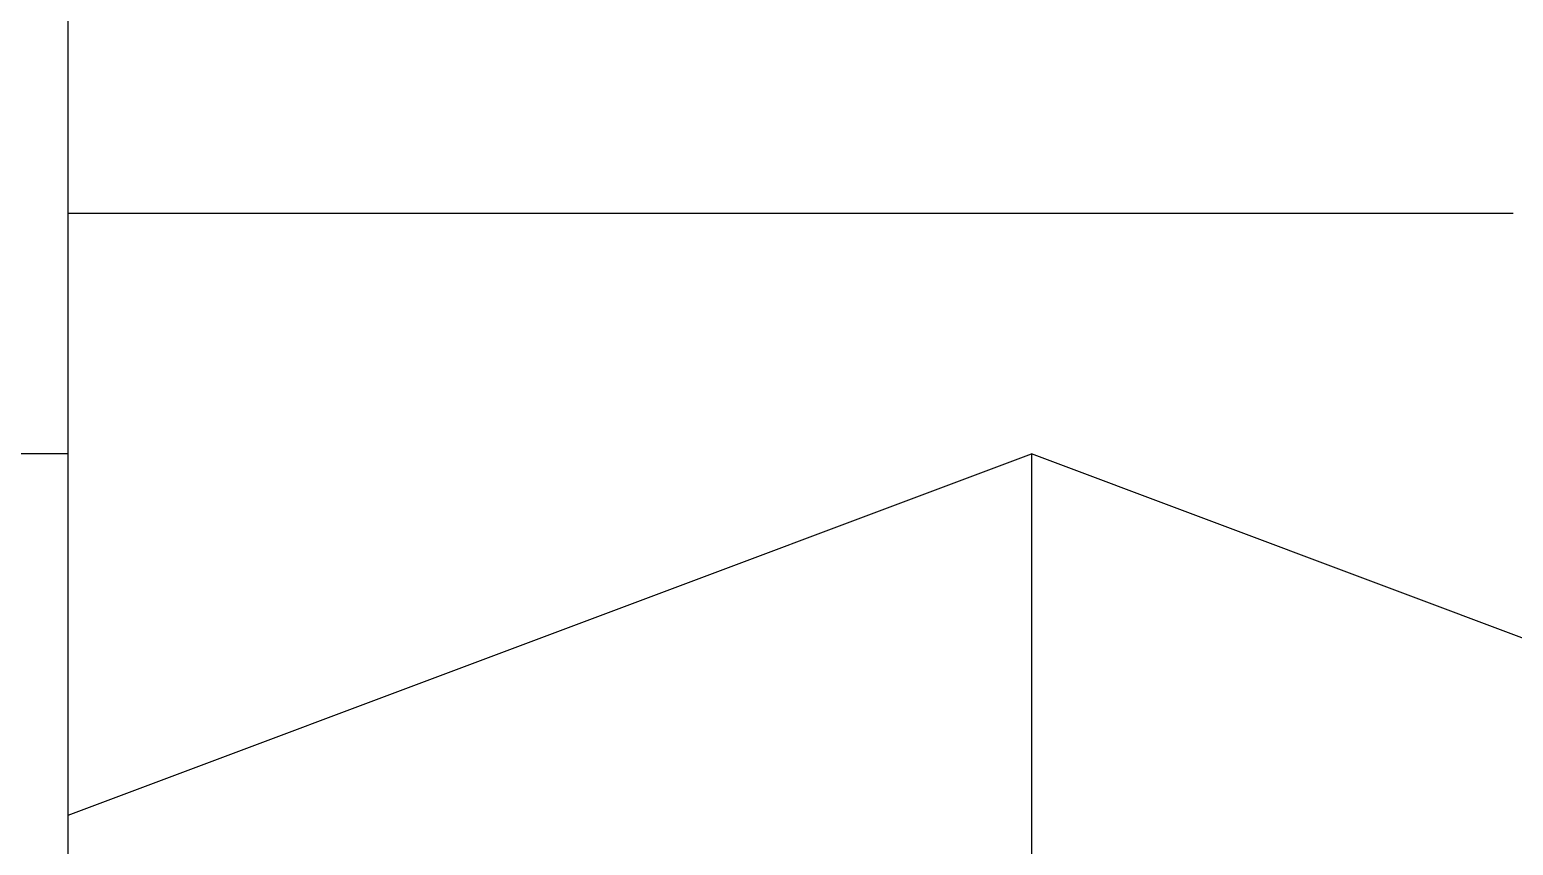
# Model space of a CAD drawing. Header units: inches. Extents: x -10.2 to 5.8, y -10.8 to 2.3.
# Drawn here: x -4.36 to 1.8, y -4.83 to -1.44 of the extents above; entities that cross this region are included whole.
import ezdxf

# ---------------------------------------------------------------- set-up
doc = ezdxf.new("R2010")
doc.units = ezdxf.units.IN
doc.header["$MEASUREMENT"] = 0

msp = doc.modelspace()

# ---------------------------------------------------------------- linework, layer by layer
at = {"color": 7, "linetype": 'Continuous', "lineweight": 25}
for p, q in [((-4.1996, -10.2047), (-4.1996, 2.2953)), ((-4.1996, -2.2047), (1.8004, -2.2047)), ((-4.1996, -3.2047), (-10.1996, -3.2047)), ((-4.1996, -4.7047), (-0.1996, -3.2047)), ((-0.1996, -3.2047), (-0.1996, -10.2047)), ((3.8004, -4.7047), (-0.1996, -3.2047))]:
    msp.add_line(p, q, dxfattribs=at)

doc.saveas('drawing.dxf')
